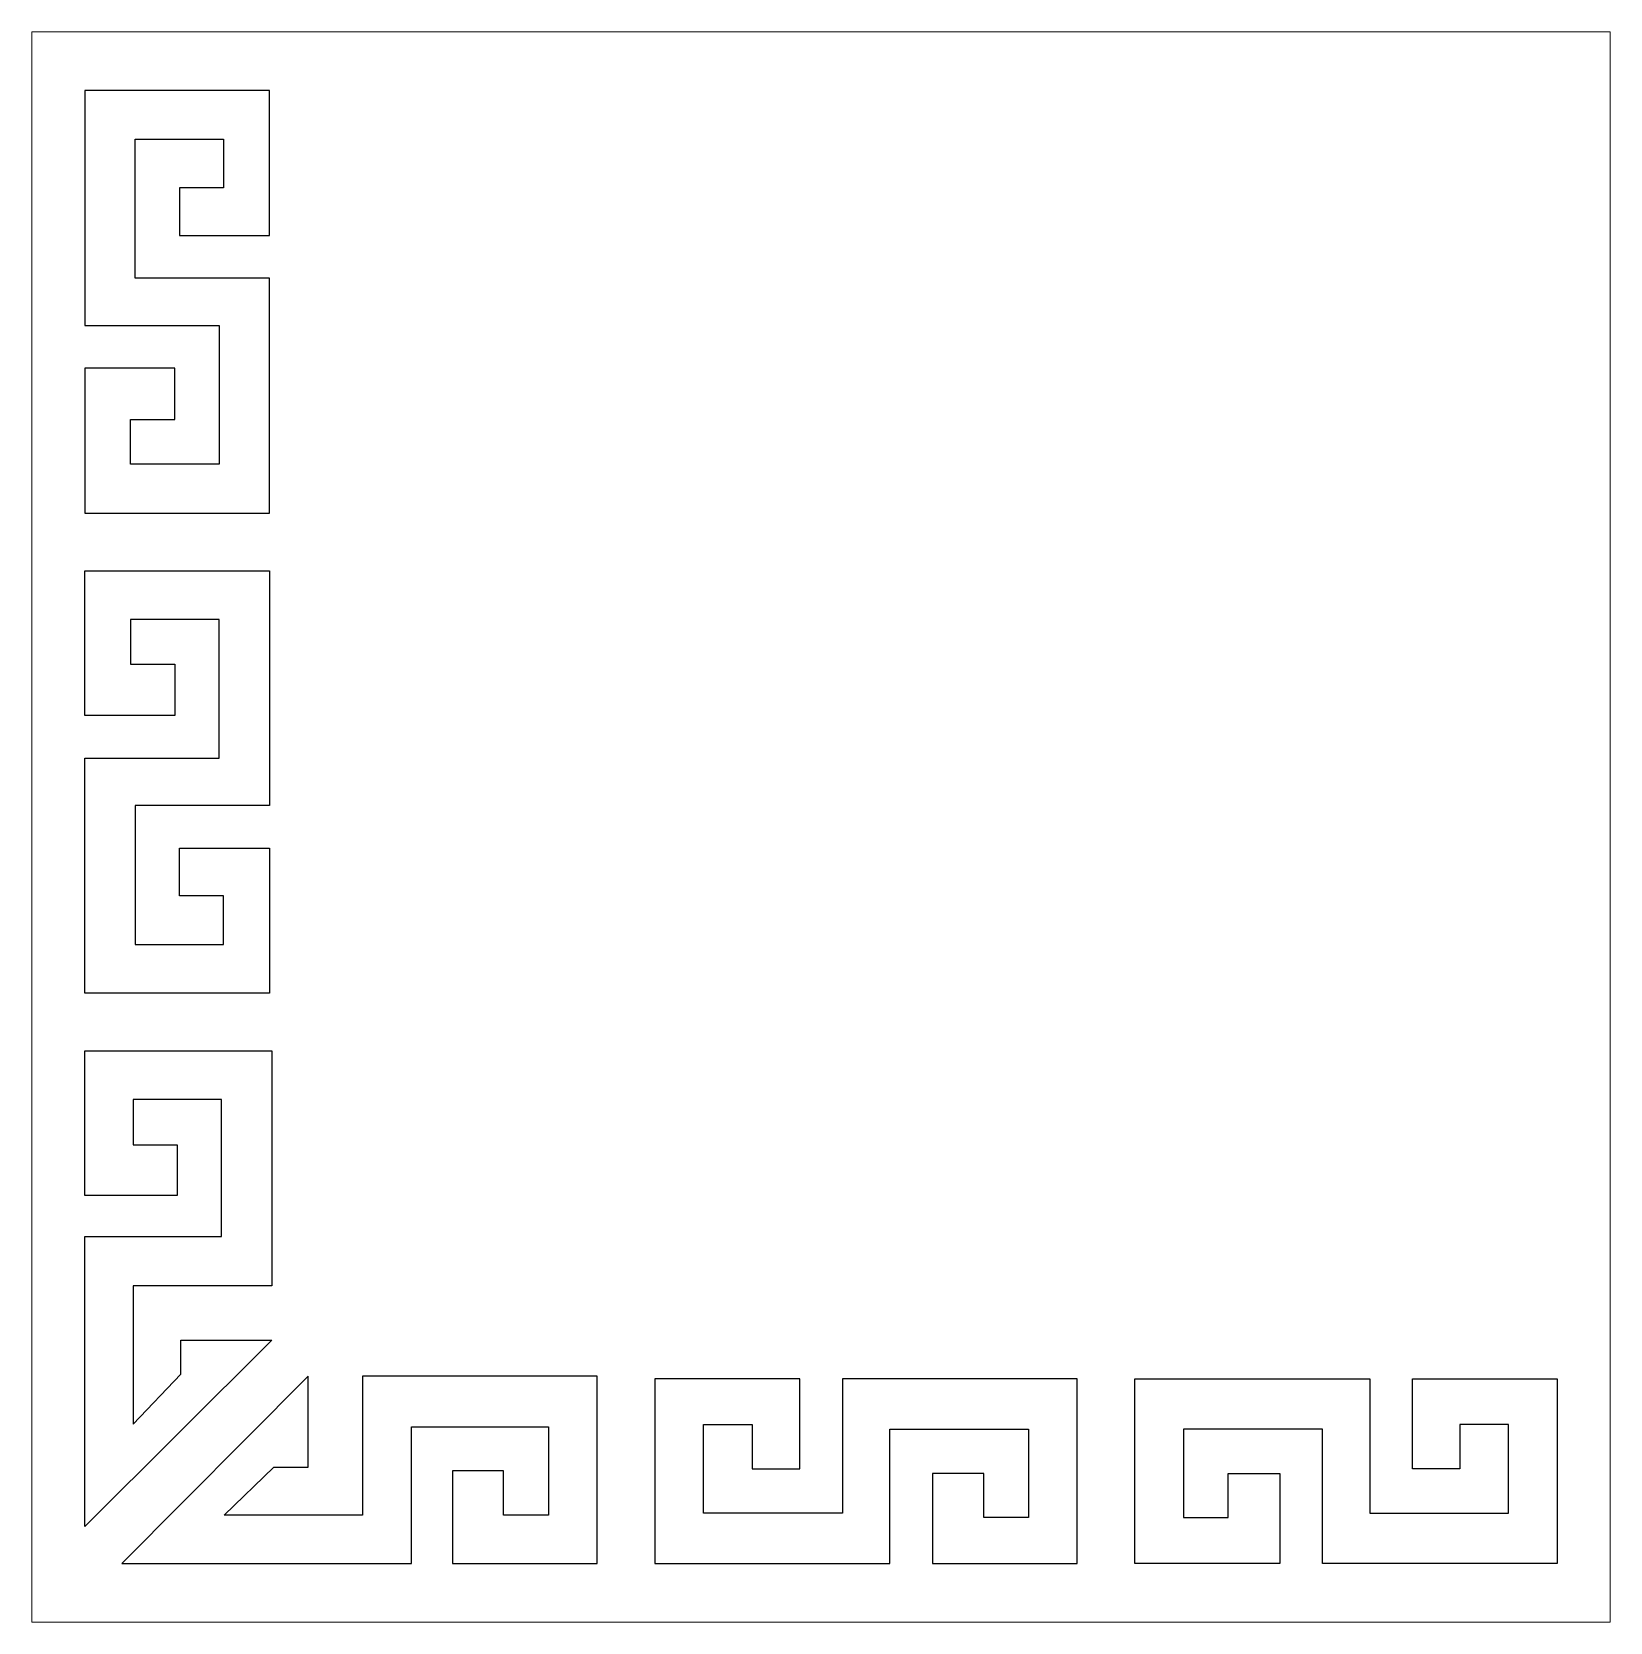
# Model space of a CAD drawing. Header units: centimetres. Extents: x -8.89 to -1.49, y -8.87 to -1.41.
import ezdxf

# ---------------------------------------------------------------- set-up
doc = ezdxf.new("R2010")
doc.units = ezdxf.units.CM
doc.header["$MEASUREMENT"] = 0
doc.layers.add('layer 1', color=7, linetype='Continuous')

msp = doc.modelspace()

# ---------------------------------------------------------------- linework, layer by layer
at = {"layer": 'layer 1', "color": 250, "lineweight": 9}
msp.add_lwpolyline([(-8.89169, -8.86831), (-1.49161, -8.86831), (-1.49161, -1.41441), (-8.89169, -1.41441), (-8.89169, -8.86831)], close=True, dxfattribs=at)
at = {"layer": 'layer 1', "color": 7}
for points, knots in [([(-8.40708, -2.5689), (-8.40708, -2.5689), (-7.77768, -2.5689), (-7.77768, -2.5689), (-7.77768, -2.5689), (-7.77768, -2.5689), (-7.77768, -2.56918), (-7.77768, -2.56918), (-7.77768, -2.56918), (-7.77768, -2.56918), (-7.77768, -3.66989), (-7.77768, -3.66989), (-7.77768, -3.66989), (-7.77768, -3.66989), (-8.6431, -3.66989), (-8.6431, -3.66989), (-8.6431, -3.66989), (-8.6431, -3.66989), (-8.6431, -2.99088), (-8.6431, -2.99088), (-8.6431, -2.99088), (-8.6431, -2.99088), (-8.22112, -2.99088), (-8.22112, -2.99088), (-8.22112, -2.99088), (-8.22112, -2.99088), (-8.22112, -3.23214), (-8.22112, -3.23214), (-8.22112, -3.23214), (-8.22112, -3.23214), (-8.42853, -3.23214), (-8.42853, -3.23214), (-8.42853, -3.23214), (-8.42853, -3.23214), (-8.42853, -3.44147), (-8.42853, -3.44147), (-8.42853, -3.44147), (-8.42853, -3.44147), (-8.01371, -3.44147), (-8.01371, -3.44147), (-8.01371, -3.44147), (-8.01371, -3.44147), (-8.01371, -2.7909), (-8.01371, -2.7909), (-8.01371, -2.7909), (-8.01371, -2.7909), (-8.6431, -2.7909), (-8.6431, -2.7909), (-8.6431, -2.7909), (-8.6431, -2.7909), (-8.6431, -2.79062), (-8.6431, -2.79062), (-8.6431, -2.79062), (-8.6431, -2.79062), (-8.6431, -1.68991), (-8.6431, -1.68991), (-8.6431, -1.68991), (-8.6431, -1.68991), (-7.77768, -1.68991), (-7.77768, -1.68991), (-7.77768, -1.68991), (-7.77768, -1.68991), (-7.77768, -2.36892), (-7.77768, -2.36892), (-7.77768, -2.36892), (-7.77768, -2.36892), (-8.19966, -2.36892), (-8.19966, -2.36892), (-8.19966, -2.36892), (-8.19966, -2.36892), (-8.19966, -2.14637), (-8.19966, -2.14637), (-8.19966, -2.14637), (-8.19966, -2.14637), (-7.99225, -2.14637), (-7.99225, -2.14637), (-7.99225, -2.14637), (-7.99225, -2.14637), (-7.99225, -1.91833), (-7.99225, -1.91833), (-7.99225, -1.91833), (-7.99225, -1.91833), (-8.40708, -1.91833), (-8.40708, -1.91833), (-8.40708, -1.91833), (-8.40708, -1.91833), (-8.40708, -2.5689), (-8.40708, -2.5689)], [0, 0, 0, 0, 0.0434783, 0.0434783, 0.0434783, 0.0434783, 0.0869565, 0.0869565, 0.0869565, 0.0869565, 0.1304348, 0.1304348, 0.1304348, 0.1304348, 0.173913, 0.173913, 0.173913, 0.173913, 0.2173913, 0.2173913, 0.2173913, 0.2173913, 0.2608696, 0.2608696, 0.2608696, 0.2608696, 0.3043478, 0.3043478, 0.3043478, 0.3043478, 0.3478261, 0.3478261, 0.3478261, 0.3478261, 0.3913043, 0.3913043, 0.3913043, 0.3913043, 0.4347826, 0.4347826, 0.4347826, 0.4347826, 0.4782609, 0.4782609, 0.4782609, 0.4782609, 0.5217391, 0.5217391, 0.5217391, 0.5217391, 0.5652174, 0.5652174, 0.5652174, 0.5652174, 0.6086957, 0.6086957, 0.6086957, 0.6086957, 0.6521739, 0.6521739, 0.6521739, 0.6521739, 0.6956522, 0.6956522, 0.6956522, 0.6956522, 0.7391304, 0.7391304, 0.7391304, 0.7391304, 0.7826087, 0.7826087, 0.7826087, 0.7826087, 0.826087, 0.826087, 0.826087, 0.826087, 0.8695652, 0.8695652, 0.8695652, 0.8695652, 0.9130435, 0.9130435, 0.9130435, 0.9130435, 1, 1, 1, 1]), ([(-8.40708, -5.041), (-8.40708, -5.041), (-7.77768, -5.041), (-7.77768, -5.041), (-7.77768, -5.041), (-7.77768, -5.041), (-7.77768, -5.04072), (-7.77768, -5.04072), (-7.77768, -5.04072), (-7.77768, -5.04072), (-7.77768, -3.94001), (-7.77768, -3.94001), (-7.77768, -3.94001), (-7.77768, -3.94001), (-8.6431, -3.94001), (-8.6431, -3.94001), (-8.6431, -3.94001), (-8.6431, -3.94001), (-8.6431, -4.61902), (-8.6431, -4.61902), (-8.6431, -4.61902), (-8.6431, -4.61902), (-8.22112, -4.61902), (-8.22112, -4.61902), (-8.22112, -4.61902), (-8.22112, -4.61902), (-8.22112, -4.37776), (-8.22112, -4.37776), (-8.22112, -4.37776), (-8.22112, -4.37776), (-8.42853, -4.37776), (-8.42853, -4.37776), (-8.42853, -4.37776), (-8.42853, -4.37776), (-8.42853, -4.16843), (-8.42853, -4.16843), (-8.42853, -4.16843), (-8.42853, -4.16843), (-8.01371, -4.16843), (-8.01371, -4.16843), (-8.01371, -4.16843), (-8.01371, -4.16843), (-8.01371, -4.819), (-8.01371, -4.819), (-8.01371, -4.819), (-8.01371, -4.819), (-8.6431, -4.819), (-8.6431, -4.819), (-8.6431, -4.819), (-8.6431, -4.819), (-8.6431, -4.81928), (-8.6431, -4.81928), (-8.6431, -4.81928), (-8.6431, -4.81928), (-8.6431, -5.91999), (-8.6431, -5.91999), (-8.6431, -5.91999), (-8.6431, -5.91999), (-7.77768, -5.91999), (-7.77768, -5.91999), (-7.77768, -5.91999), (-7.77768, -5.91999), (-7.77768, -5.24098), (-7.77768, -5.24098), (-7.77768, -5.24098), (-7.77768, -5.24098), (-8.19966, -5.24098), (-8.19966, -5.24098), (-8.19966, -5.24098), (-8.19966, -5.24098), (-8.19966, -5.46353), (-8.19966, -5.46353), (-8.19966, -5.46353), (-8.19966, -5.46353), (-7.99225, -5.46353), (-7.99225, -5.46353), (-7.99225, -5.46353), (-7.99225, -5.46353), (-7.99225, -5.69157), (-7.99225, -5.69157), (-7.99225, -5.69157), (-7.99225, -5.69157), (-8.40708, -5.69157), (-8.40708, -5.69157), (-8.40708, -5.69157), (-8.40708, -5.69157), (-8.40708, -5.041), (-8.40708, -5.041)], [0, 0, 0, 0, 0.0434783, 0.0434783, 0.0434783, 0.0434783, 0.0869565, 0.0869565, 0.0869565, 0.0869565, 0.1304348, 0.1304348, 0.1304348, 0.1304348, 0.173913, 0.173913, 0.173913, 0.173913, 0.2173913, 0.2173913, 0.2173913, 0.2173913, 0.2608696, 0.2608696, 0.2608696, 0.2608696, 0.3043478, 0.3043478, 0.3043478, 0.3043478, 0.3478261, 0.3478261, 0.3478261, 0.3478261, 0.3913043, 0.3913043, 0.3913043, 0.3913043, 0.4347826, 0.4347826, 0.4347826, 0.4347826, 0.4782609, 0.4782609, 0.4782609, 0.4782609, 0.5217391, 0.5217391, 0.5217391, 0.5217391, 0.5652174, 0.5652174, 0.5652174, 0.5652174, 0.6086957, 0.6086957, 0.6086957, 0.6086957, 0.6521739, 0.6521739, 0.6521739, 0.6521739, 0.6956522, 0.6956522, 0.6956522, 0.6956522, 0.7391304, 0.7391304, 0.7391304, 0.7391304, 0.7826087, 0.7826087, 0.7826087, 0.7826087, 0.826087, 0.826087, 0.826087, 0.826087, 0.8695652, 0.8695652, 0.8695652, 0.8695652, 0.9130435, 0.9130435, 0.9130435, 0.9130435, 1, 1, 1, 1]), ([(-8.6431, -8.41964), (-8.6431, -8.41964), (-7.76624, -7.54639), (-7.76624, -7.54639), (-7.76624, -7.54639), (-7.76624, -7.54639), (-8.19236, -7.54639), (-8.19236, -7.54639), (-8.19236, -7.54639), (-8.19236, -7.54639), (-8.19236, -7.70593), (-8.19236, -7.70593), (-8.19236, -7.70593), (-8.19236, -7.70593), (-8.41709, -7.9397), (-8.41709, -7.9397), (-8.41709, -7.9397), (-8.41709, -7.9397), (-8.41709, -7.2911), (-8.41709, -7.2911), (-8.41709, -7.2911), (-8.41709, -7.2911), (-7.76624, -7.2911), (-7.76624, -7.2911), (-7.76624, -7.2911), (-7.76624, -7.2911), (-7.76624, -6.19011), (-7.76624, -6.19011), (-7.76624, -6.19011), (-7.76624, -6.19011), (-8.6431, -6.19011), (-8.6431, -6.19011), (-8.6431, -6.19011), (-8.6431, -6.19011), (-8.6431, -6.86912), (-8.6431, -6.86912), (-8.6431, -6.86912), (-8.6431, -6.86912), (-8.20967, -6.86912), (-8.20967, -6.86912), (-8.20967, -6.86912), (-8.20967, -6.86912), (-8.20967, -6.63046), (-8.20967, -6.63046), (-8.20967, -6.63046), (-8.20967, -6.63046), (-8.41709, -6.63046), (-8.41709, -6.63046), (-8.41709, -6.63046), (-8.41709, -6.63046), (-8.41709, -6.41853), (-8.41709, -6.41853), (-8.41709, -6.41853), (-8.41709, -6.41853), (-8.00226, -6.41853), (-8.00226, -6.41853), (-8.00226, -6.41853), (-8.00226, -6.41853), (-8.00226, -7.06072), (-8.00226, -7.06072), (-8.00226, -7.06072), (-8.00226, -7.06072), (-8.6431, -7.06072), (-8.6431, -7.06072), (-8.6431, -7.06072), (-8.6431, -7.06072), (-8.6431, -8.41964), (-8.6431, -8.41964)], [0, 0, 0, 0, 0.0555556, 0.0555556, 0.0555556, 0.0555556, 0.1111111, 0.1111111, 0.1111111, 0.1111111, 0.1666667, 0.1666667, 0.1666667, 0.1666667, 0.2222222, 0.2222222, 0.2222222, 0.2222222, 0.2777778, 0.2777778, 0.2777778, 0.2777778, 0.3333333, 0.3333333, 0.3333333, 0.3333333, 0.3888889, 0.3888889, 0.3888889, 0.3888889, 0.4444444, 0.4444444, 0.4444444, 0.4444444, 0.5, 0.5, 0.5, 0.5, 0.5555556, 0.5555556, 0.5555556, 0.5555556, 0.6111111, 0.6111111, 0.6111111, 0.6111111, 0.6666667, 0.6666667, 0.6666667, 0.6666667, 0.7222222, 0.7222222, 0.7222222, 0.7222222, 0.7777778, 0.7777778, 0.7777778, 0.7777778, 0.8333333, 0.8333333, 0.8333333, 0.8333333, 0.8888889, 0.8888889, 0.8888889, 0.8888889, 1, 1, 1, 1]), ([(-8.46992, -8.59282), (-8.46992, -8.59282), (-7.59667, -7.71595), (-7.59667, -7.71595), (-7.59667, -7.71595), (-7.59667, -7.71595), (-7.59667, -8.14207), (-7.59667, -8.14207), (-7.59667, -8.14207), (-7.59667, -8.14207), (-7.75621, -8.14207), (-7.75621, -8.14207), (-7.75621, -8.14207), (-7.75621, -8.14207), (-7.98998, -8.36681), (-7.98998, -8.36681), (-7.98998, -8.36681), (-7.98998, -8.36681), (-7.34138, -8.36681), (-7.34138, -8.36681), (-7.34138, -8.36681), (-7.34138, -8.36681), (-7.34138, -7.71595), (-7.34138, -7.71595), (-7.34138, -7.71595), (-7.34138, -7.71595), (-6.24039, -7.71595), (-6.24039, -7.71595), (-6.24039, -7.71595), (-6.24039, -7.71595), (-6.24039, -8.59282), (-6.24039, -8.59282), (-6.24039, -8.59282), (-6.24039, -8.59282), (-6.9194, -8.59282), (-6.9194, -8.59282), (-6.9194, -8.59282), (-6.9194, -8.59282), (-6.9194, -8.15939), (-6.9194, -8.15939), (-6.9194, -8.15939), (-6.9194, -8.15939), (-6.68074, -8.15939), (-6.68074, -8.15939), (-6.68074, -8.15939), (-6.68074, -8.15939), (-6.68074, -8.36681), (-6.68074, -8.36681), (-6.68074, -8.36681), (-6.68074, -8.36681), (-6.46881, -8.36681), (-6.46881, -8.36681), (-6.46881, -8.36681), (-6.46881, -8.36681), (-6.46881, -7.95198), (-6.46881, -7.95198), (-6.46881, -7.95198), (-6.46881, -7.95198), (-7.111, -7.95198), (-7.111, -7.95198), (-7.111, -7.95198), (-7.111, -7.95198), (-7.111, -8.59282), (-7.111, -8.59282), (-7.111, -8.59282), (-7.111, -8.59282), (-8.46992, -8.59282), (-8.46992, -8.59282)], [0, 0, 0, 0, 0.0555556, 0.0555556, 0.0555556, 0.0555556, 0.1111111, 0.1111111, 0.1111111, 0.1111111, 0.1666667, 0.1666667, 0.1666667, 0.1666667, 0.2222222, 0.2222222, 0.2222222, 0.2222222, 0.2777778, 0.2777778, 0.2777778, 0.2777778, 0.3333333, 0.3333333, 0.3333333, 0.3333333, 0.3888889, 0.3888889, 0.3888889, 0.3888889, 0.4444444, 0.4444444, 0.4444444, 0.4444444, 0.5, 0.5, 0.5, 0.5, 0.5555556, 0.5555556, 0.5555556, 0.5555556, 0.6111111, 0.6111111, 0.6111111, 0.6111111, 0.6666667, 0.6666667, 0.6666667, 0.6666667, 0.7222222, 0.7222222, 0.7222222, 0.7222222, 0.7777778, 0.7777778, 0.7777778, 0.7777778, 0.8333333, 0.8333333, 0.8333333, 0.8333333, 0.8888889, 0.8888889, 0.8888889, 0.8888889, 1, 1, 1, 1]), ([(-5.09128, -8.3568), (-5.09128, -8.3568), (-5.09128, -7.7274), (-5.09128, -7.7274), (-5.09128, -7.7274), (-5.09128, -7.7274), (-5.091, -7.7274), (-5.091, -7.7274), (-5.091, -7.7274), (-5.091, -7.7274), (-3.99029, -7.7274), (-3.99029, -7.7274), (-3.99029, -7.7274), (-3.99029, -7.7274), (-3.99029, -8.59282), (-3.99029, -8.59282), (-3.99029, -8.59282), (-3.99029, -8.59282), (-4.6693, -8.59282), (-4.6693, -8.59282), (-4.6693, -8.59282), (-4.6693, -8.59282), (-4.6693, -8.17084), (-4.6693, -8.17084), (-4.6693, -8.17084), (-4.6693, -8.17084), (-4.42805, -8.17084), (-4.42805, -8.17084), (-4.42805, -8.17084), (-4.42805, -8.17084), (-4.42805, -8.37825), (-4.42805, -8.37825), (-4.42805, -8.37825), (-4.42805, -8.37825), (-4.21871, -8.37825), (-4.21871, -8.37825), (-4.21871, -8.37825), (-4.21871, -8.37825), (-4.21871, -7.96342), (-4.21871, -7.96342), (-4.21871, -7.96342), (-4.21871, -7.96342), (-4.86928, -7.96342), (-4.86928, -7.96342), (-4.86928, -7.96342), (-4.86928, -7.96342), (-4.86928, -8.59282), (-4.86928, -8.59282), (-4.86928, -8.59282), (-4.86928, -8.59282), (-4.86956, -8.59282), (-4.86956, -8.59282), (-4.86956, -8.59282), (-4.86956, -8.59282), (-5.97028, -8.59282), (-5.97028, -8.59282), (-5.97028, -8.59282), (-5.97028, -8.59282), (-5.97028, -7.7274), (-5.97028, -7.7274), (-5.97028, -7.7274), (-5.97028, -7.7274), (-5.29126, -7.7274), (-5.29126, -7.7274), (-5.29126, -7.7274), (-5.29126, -7.7274), (-5.29126, -8.14938), (-5.29126, -8.14938), (-5.29126, -8.14938), (-5.29126, -8.14938), (-5.51381, -8.14938), (-5.51381, -8.14938), (-5.51381, -8.14938), (-5.51381, -8.14938), (-5.51381, -7.94197), (-5.51381, -7.94197), (-5.51381, -7.94197), (-5.51381, -7.94197), (-5.74185, -7.94197), (-5.74185, -7.94197), (-5.74185, -7.94197), (-5.74185, -7.94197), (-5.74185, -8.3568), (-5.74185, -8.3568), (-5.74185, -8.3568), (-5.74185, -8.3568), (-5.09128, -8.3568), (-5.09128, -8.3568)], [0, 0, 0, 0, 0.0434783, 0.0434783, 0.0434783, 0.0434783, 0.0869565, 0.0869565, 0.0869565, 0.0869565, 0.1304348, 0.1304348, 0.1304348, 0.1304348, 0.173913, 0.173913, 0.173913, 0.173913, 0.2173913, 0.2173913, 0.2173913, 0.2173913, 0.2608696, 0.2608696, 0.2608696, 0.2608696, 0.3043478, 0.3043478, 0.3043478, 0.3043478, 0.3478261, 0.3478261, 0.3478261, 0.3478261, 0.3913043, 0.3913043, 0.3913043, 0.3913043, 0.4347826, 0.4347826, 0.4347826, 0.4347826, 0.4782609, 0.4782609, 0.4782609, 0.4782609, 0.5217391, 0.5217391, 0.5217391, 0.5217391, 0.5652174, 0.5652174, 0.5652174, 0.5652174, 0.6086957, 0.6086957, 0.6086957, 0.6086957, 0.6521739, 0.6521739, 0.6521739, 0.6521739, 0.6956522, 0.6956522, 0.6956522, 0.6956522, 0.7391304, 0.7391304, 0.7391304, 0.7391304, 0.7826087, 0.7826087, 0.7826087, 0.7826087, 0.826087, 0.826087, 0.826087, 0.826087, 0.8695652, 0.8695652, 0.8695652, 0.8695652, 0.9130435, 0.9130435, 0.9130435, 0.9130435, 1, 1, 1, 1]), ([(-2.61918, -8.3568), (-2.61918, -8.3568), (-2.61918, -7.7274), (-2.61918, -7.7274), (-2.61918, -7.7274), (-2.61918, -7.7274), (-2.61946, -7.7274), (-2.61946, -7.7274), (-2.61946, -7.7274), (-2.61946, -7.7274), (-3.72018, -7.7274), (-3.72018, -7.7274), (-3.72018, -7.7274), (-3.72018, -7.7274), (-3.72018, -8.59282), (-3.72018, -8.59282), (-3.72018, -8.59282), (-3.72018, -8.59282), (-3.04116, -8.59282), (-3.04116, -8.59282), (-3.04116, -8.59282), (-3.04116, -8.59282), (-3.04116, -8.17084), (-3.04116, -8.17084), (-3.04116, -8.17084), (-3.04116, -8.17084), (-3.28242, -8.17084), (-3.28242, -8.17084), (-3.28242, -8.17084), (-3.28242, -8.17084), (-3.28242, -8.37825), (-3.28242, -8.37825), (-3.28242, -8.37825), (-3.28242, -8.37825), (-3.49175, -8.37825), (-3.49175, -8.37825), (-3.49175, -8.37825), (-3.49175, -8.37825), (-3.49175, -7.96342), (-3.49175, -7.96342), (-3.49175, -7.96342), (-3.49175, -7.96342), (-2.84118, -7.96342), (-2.84118, -7.96342), (-2.84118, -7.96342), (-2.84118, -7.96342), (-2.84118, -8.59282), (-2.84118, -8.59282), (-2.84118, -8.59282), (-2.84118, -8.59282), (-2.8409, -8.59282), (-2.8409, -8.59282), (-2.8409, -8.59282), (-2.8409, -8.59282), (-1.74019, -8.59282), (-1.74019, -8.59282), (-1.74019, -8.59282), (-1.74019, -8.59282), (-1.74019, -7.7274), (-1.74019, -7.7274), (-1.74019, -7.7274), (-1.74019, -7.7274), (-2.4192, -7.7274), (-2.4192, -7.7274), (-2.4192, -7.7274), (-2.4192, -7.7274), (-2.4192, -8.14938), (-2.4192, -8.14938), (-2.4192, -8.14938), (-2.4192, -8.14938), (-2.19665, -8.14938), (-2.19665, -8.14938), (-2.19665, -8.14938), (-2.19665, -8.14938), (-2.19665, -7.94197), (-2.19665, -7.94197), (-2.19665, -7.94197), (-2.19665, -7.94197), (-1.96861, -7.94197), (-1.96861, -7.94197), (-1.96861, -7.94197), (-1.96861, -7.94197), (-1.96861, -8.3568), (-1.96861, -8.3568), (-1.96861, -8.3568), (-1.96861, -8.3568), (-2.61918, -8.3568), (-2.61918, -8.3568)], [0, 0, 0, 0, 0.0434783, 0.0434783, 0.0434783, 0.0434783, 0.0869565, 0.0869565, 0.0869565, 0.0869565, 0.1304348, 0.1304348, 0.1304348, 0.1304348, 0.173913, 0.173913, 0.173913, 0.173913, 0.2173913, 0.2173913, 0.2173913, 0.2173913, 0.2608696, 0.2608696, 0.2608696, 0.2608696, 0.3043478, 0.3043478, 0.3043478, 0.3043478, 0.3478261, 0.3478261, 0.3478261, 0.3478261, 0.3913043, 0.3913043, 0.3913043, 0.3913043, 0.4347826, 0.4347826, 0.4347826, 0.4347826, 0.4782609, 0.4782609, 0.4782609, 0.4782609, 0.5217391, 0.5217391, 0.5217391, 0.5217391, 0.5652174, 0.5652174, 0.5652174, 0.5652174, 0.6086957, 0.6086957, 0.6086957, 0.6086957, 0.6521739, 0.6521739, 0.6521739, 0.6521739, 0.6956522, 0.6956522, 0.6956522, 0.6956522, 0.7391304, 0.7391304, 0.7391304, 0.7391304, 0.7826087, 0.7826087, 0.7826087, 0.7826087, 0.826087, 0.826087, 0.826087, 0.826087, 0.8695652, 0.8695652, 0.8695652, 0.8695652, 0.9130435, 0.9130435, 0.9130435, 0.9130435, 1, 1, 1, 1])]:
    msp.add_open_spline(points, degree=3, knots=knots, dxfattribs=at)

doc.saveas('drawing.dxf')
